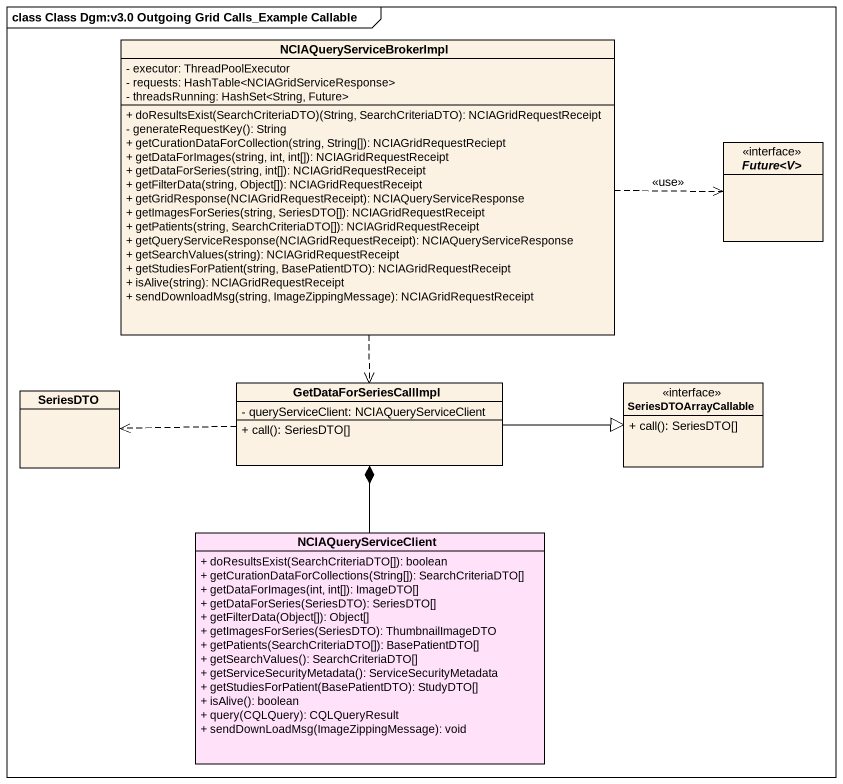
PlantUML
@startuml
mainframe class Class Dgm:v3.0 Outgoing Grid Calls_Example Callable
hide circle
hide empty members
skinparam classAttributeIconSize 0
class NCIAQueryServiceBrokerImpl {
  - executor: ThreadPoolExecutor
  - requests: HashTable<NCIAGridServiceResponse>
  - threadsRunning: HashSet<String, Future>
  + doResultsExist(SearchCriteriaDTO)(String, SearchCriteriaDTO): NCIAGridRequestReceipt
  - generateRequestKey(): String
  + getCurationDataForCollection(string, String[]): NCIAGridRequestReciept
  + getDataForImages(string, int, int[]): NCIAGridRequestReceipt
  + getDataForSeries(string, int[]): NCIAGridRequestReceipt
  + getFilterData(string, Object[]): NCIAGridRequestReceipt
  + getGridResponse(NCIAGridRequestReceipt): NCIAQueryServiceResponse
  + getImagesForSeries(string, SeriesDTO[]): NCIAGridRequestReceipt
  + getPatients(string, SearchCriteriaDTO[]): NCIAGridRequestReceipt
  + getQueryServiceResponse(NCIAGridRequestReceipt): NCIAQueryServiceResponse
  + getSearchValues(string): NCIAGridRequestReceipt
  + getStudiesForPatient(string, BasePatientDTO): NCIAGridRequestReceipt
  + isAlive(string): NCIAGridRequestReceipt
  + sendDownloadMsg(string, ImageZippingMessage): NCIAGridRequestReceipt
}
interface "Future<V>" as Future_V <<interface>>
class SeriesDTO
class GetDataForSeriesCallImpl {
  - queryServiceClient: NCIAQueryServiceClient
  + call(): SeriesDTO[]
}
class SeriesDTOArrayCallable <<interface>> {
  + call(): SeriesDTO[]
}
class NCIAQueryServiceClient #FFE1FA {
  + doResultsExist(SearchCriteriaDTO[]): boolean
  + getCurationDataForCollections(String[]): SearchCriteriaDTO[]
  + getDataForImages(int, int[]): ImageDTO[]
  + getDataForSeries(SeriesDTO): SeriesDTO[]
  + getFilterData(Object[]): Object[]
  + getImagesForSeries(SeriesDTO): ThumbnailImageDTO
  + getPatients(SearchCriteriaDTO[]): BasePatientDTO[]
  + getSearchValues(): SearchCriteriaDTO[]
  + getServiceSecurityMetadata(): ServiceSecurityMetadata
  + getStudiesForPatient(BasePatientDTO): StudyDTO[]
  + isAlive(): boolean
  + query(CQLQuery): CQLQueryResult
  + sendDownLoadMsg(ImageZippingMessage): void
}
NCIAQueryServiceBrokerImpl .right.> Future_V : <<use>>
NCIAQueryServiceBrokerImpl ..> GetDataForSeriesCallImpl
GetDataForSeriesCallImpl .left.> SeriesDTO
GetDataForSeriesCallImpl -right-|> SeriesDTOArrayCallable
NCIAQueryServiceClient -up-* GetDataForSeriesCallImpl
@enduml
